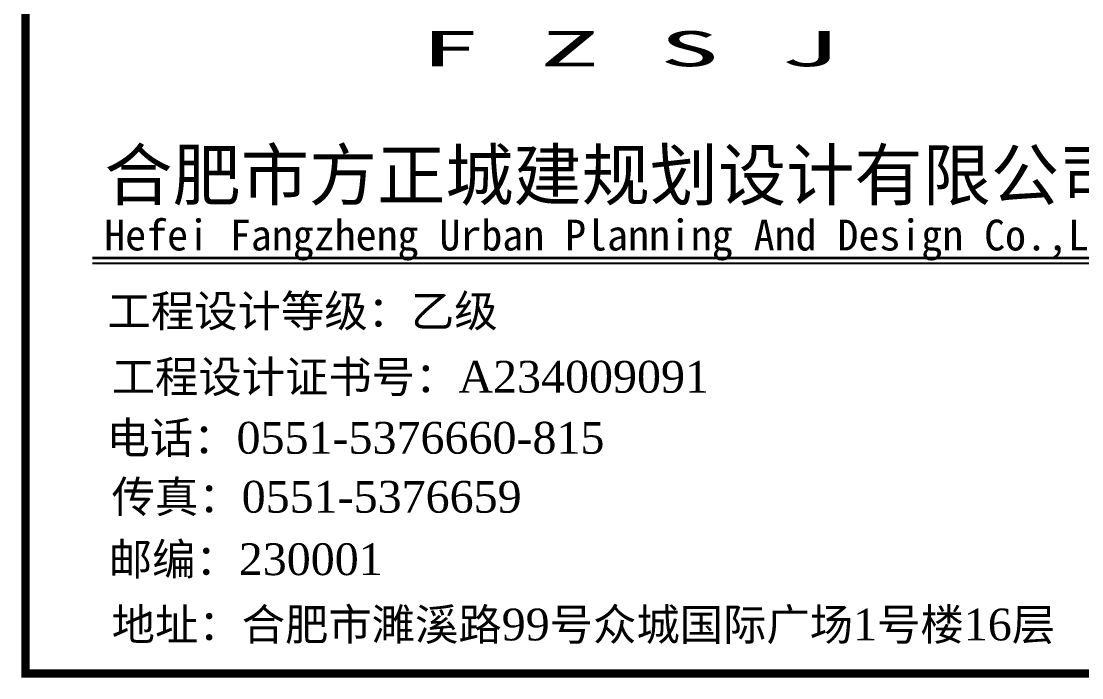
# Model space of a CAD drawing. Extents: x -2746917 to -971774, y -3334247 to -3250358.
# Drawn here: x -1102343 to -1097868, y -3280360 to -3277590 of the extents above; entities that cross this region are included whole.
import ezdxf

# ---------------------------------------------------------------- set-up
doc = ezdxf.new("R2010")
doc.units = 0
doc.header["$LTSCALE"] = 1000
doc.header["$MEASUREMENT"] = 0
doc.layers.get('0').update_dxf_attribs({"linetype": 'CONTINUOUS'})
doc.layers.add('PUB_TEXT', color=7, linetype='CONTINUOUS')
doc.layers.add('PUB_TITLE', color=4, linetype='CONTINUOUS')
doc.styles.add('-黑体', font='simhei.ttf')
doc.styles.add('GHF', font='times.ttf')
doc.styles.add('STYLE1', font='simhei.ttf', dxfattribs={"width": 0.8})

# ---------------------------------------------------------------- blocks, each defined once
blk = doc.blocks.new('A$C3E121A49')
at = {"color": 4, "lineweight": 35}
blk.add_line((-1881.9, 25284.1), (2789.8, 25284.1), dxfattribs=at)
at = {"color": 4, "lineweight": -2}
blk.add_line((-1881.9, 25261.6), (2789.8, 25261.6), dxfattribs=at)
at = {"layer": 'PUB_TITLE', "color": 4, "const_width": 35.1}
blk.add_lwpolyline([(-2164.5, 23530.1), (3056.7, 23530.1), (3056.7, 28606.7), (-2164.5, 28606.7)], close=True, dxfattribs=at)
at = {"layer": 'PUB_TEXT'}
for s, height, style, p in [('合肥市方正城建规划设计有限公司', 210.912, '-黑体', (-1831.4, 25527.7)), ('Hefei Fangzheng Urban Planning And Design Co.,Ltd', 129.922, '-黑体', (-1831.8, 25314.9)), ('工程设计等级：乙级', 134.04, 'GHF', (-1817.7, 24992.6)), ('工程设计证书号：A234009091', 134.045, 'GHF', (-1800.4, 24715.2)), ('电话：0551-5376660-815', 134.045, 'GHF', (-1822.1, 24457.8)), ('传真：0551-5376659', 134.045, 'GHF', (-1800.4, 24209)), ('邮编：230001', 134.04, 'GHF', (-1812.7, 23945.6)), ('地址：合肥市濉溪路99号众城国际广场1号楼16层', 134.045, 'GHF', (-1800.4, 23670.3))]:
    blk.add_text(s, height=height, dxfattribs=dict(at, style=style)).set_placement(p)
at = {"layer": 'PUB_TITLE', "color": 4, "style": 'STYLE1', "width": 2.5}
blk.add_text('F Z S J', height=148.68, dxfattribs=at).set_placement((-500.3, 26091.3))

msp = doc.modelspace()

# ---------------------------------------------------------------- block references
at = {"ltscale": 1.5}
msp.add_blockref('A$C3E121A49', (-1100160.58, -3303872.21), dxfattribs=at)

doc.saveas('drawing.dxf')
